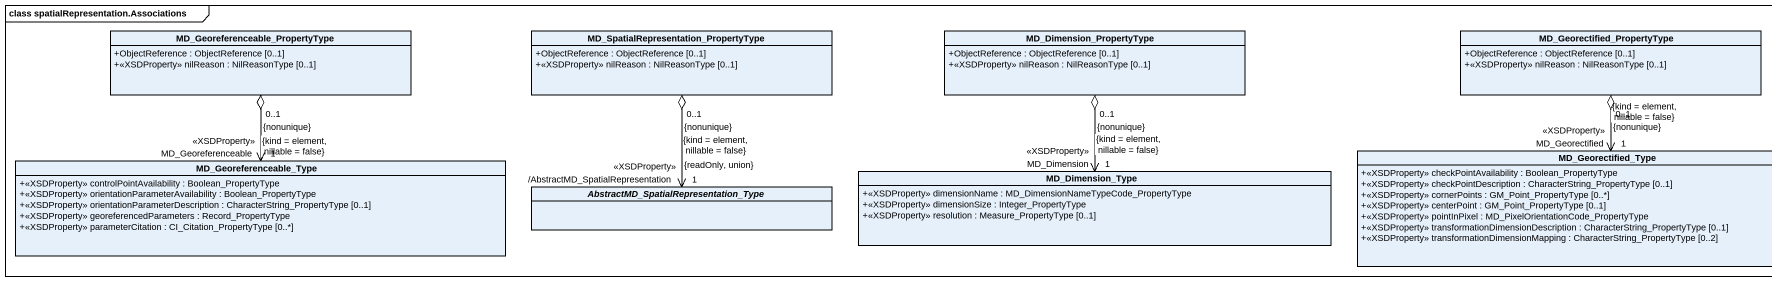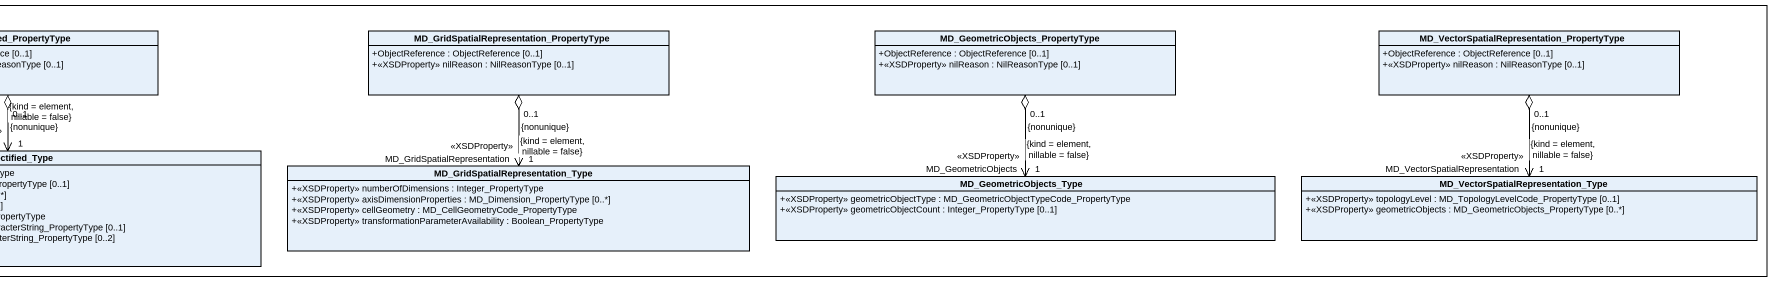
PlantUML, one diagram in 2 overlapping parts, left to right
@startuml
mainframe class spatialRepresentation.Associations
hide circle
hide empty members
skinparam classAttributeIconSize 0
class "MD_Georeferenceable_PropertyType" as MD_Georeferenceable {
  +ObjectReference : ObjectReference [0..1]
  +<<XSDProperty>> nilReason : NilReasonType [0..1]
}
class "MD_SpatialRepresentation_PropertyType" as MD_SpatialRepresentation {
  +ObjectReference : ObjectReference [0..1]
  +<<XSDProperty>> nilReason : NilReasonType [0..1]
}
class MD_Dimension_PropertyType {
  +ObjectReference : ObjectReference [0..1]
  +<<XSDProperty>> nilReason : NilReasonType [0..1]
}
class MD_Georectified_PropertyType {
  +ObjectReference : ObjectReference [0..1]
  +<<XSDProperty>> nilReason : NilReasonType [0..1]
}
class "MD_GridSpatialRepresentation_PropertyType" as MD_GridSpatialRepresentation {
  +ObjectReference : ObjectReference [0..1]
  +<<XSDProperty>> nilReason : NilReasonType [0..1]
}
class "MD_GeometricObjects_PropertyType" as MD_GeometricObjects {
  +ObjectReference : ObjectReference [0..1]
  +<<XSDProperty>> nilReason : NilReasonType [0..1]
}
class "MD_VectorSpatialRepresentation_PropertyType" as MD_VectorSpatialRepresentati {
  +ObjectReference : ObjectReference [0..1]
  +<<XSDProperty>> nilReason : NilReasonType [0..1]
}
class MD_Georectified_Type {
  +<<XSDProperty>> checkPointAvailability : Boolean_PropertyType
  +<<XSDProperty>> checkPointDescription : CharacterString_PropertyType [0..1]
  +<<XSDProperty>> cornerPoints : GM_Point_PropertyType [0..*]
  +<<XSDProperty>> centerPoint : GM_Point_PropertyType [0..1]
  +<<XSDProperty>> pointInPixel : MD_PixelOrientationCode_PropertyType
  +<<XSDProperty>> transformationDimensionDescription : CharacterString_PropertyType [0..1]
  +<<XSDProperty>> transformationDimensionMapping : CharacterString_PropertyType [0..2]
}
class MD_Georeferenceable_Type {
  +<<XSDProperty>> controlPointAvailability : Boolean_PropertyType
  +<<XSDProperty>> orientationParameterAvailability : Boolean_PropertyType
  +<<XSDProperty>> orientationParameterDescription : CharacterString_PropertyType [0..1]
  +<<XSDProperty>> georeferencedParameters : Record_PropertyType
  +<<XSDProperty>> parameterCitation : CI_Citation_PropertyType [0..*]
}
abstract class "AbstractMD_SpatialRepresentation_Type" as AbstractMD
class MD_Dimension_Type {
  +<<XSDProperty>> dimensionName : MD_DimensionNameTypeCode_PropertyType
  +<<XSDProperty>> dimensionSize : Integer_PropertyType
  +<<XSDProperty>> resolution : Measure_PropertyType [0..1]
}
class "MD_GridSpatialRepresentation_Type" as MD_GridSpatialRepresentation_2 {
  +<<XSDProperty>> numberOfDimensions : Integer_PropertyType
  +<<XSDProperty>> axisDimensionProperties : MD_Dimension_PropertyType [0..*]
  +<<XSDProperty>> cellGeometry : MD_CellGeometryCode_PropertyType
  +<<XSDProperty>> transformationParameterAvailability : Boolean_PropertyType
}
class MD_GeometricObjects_Type {
  +<<XSDProperty>> geometricObjectType : MD_GeometricObjectTypeCode_PropertyType
  +<<XSDProperty>> geometricObjectCount : Integer_PropertyType [0..1]
}
class "MD_VectorSpatialRepresentation_Type" as MD_VectorSpatialRepresentati_2 {
  +<<XSDProperty>> topologyLevel : MD_TopologyLevelCode_PropertyType [0..1]
  +<<XSDProperty>> geometricObjects : MD_GeometricObjects_PropertyType [0..*]
}
MD_Georeferenceable "0..1\n{nonunique}" o--> "MD_Georeferenceable\n<<XSDProperty>>\n1\n{kind = element, nillable = false}" MD_Georeferenceable_Type
MD_SpatialRepresentation "0..1\n{nonunique}" o--> "/AbstractMD_SpatialRepresentation\n<<XSDProperty>>\n1\n{kind = element, nillable = false}\n{readOnly, union}" AbstractMD
MD_Dimension_PropertyType "0..1\n{nonunique}" o--> "MD_Dimension\n<<XSDProperty>>\n1\n{kind = element, nillable = false}" MD_Dimension_Type
MD_Georectified_PropertyType "0..1\n{nonunique}" o--> "MD_Georectified\n<<XSDProperty>>\n1\n{kind = element, nillable = false}" MD_Georectified_Type
MD_GridSpatialRepresentation "0..1\n{nonunique}" o--> "MD_GridSpatialRepresentation\n<<XSDProperty>>\n1\n{kind = element, nillable = false}" MD_GridSpatialRepresentation_2
MD_GeometricObjects "0..1\n{nonunique}" o--> "MD_GeometricObjects\n<<XSDProperty>>\n1\n{kind = element, nillable = false}" MD_GeometricObjects_Type
MD_VectorSpatialRepresentati "0..1\n{nonunique}" o--> "MD_VectorSpatialRepresentation\n<<XSDProperty>>\n1\n{kind = element, nillable = false}" MD_VectorSpatialRepresentati_2
@enduml
